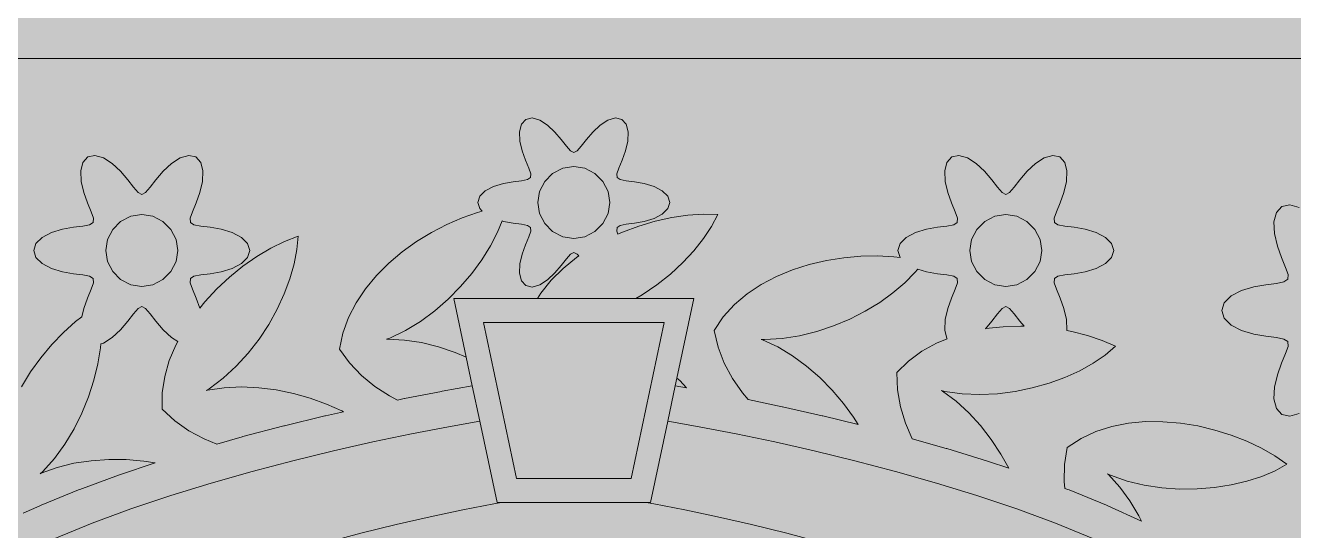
# Model space of a CAD drawing. Header units: millimetres. Extents: x -2000 to 16000, y -1200 to 12411.
# Drawn here: x 2279 to 3893, y 5643 to 6286 of the extents above; entities that cross this region are included whole.
import ezdxf

# ---------------------------------------------------------------- set-up
doc = ezdxf.new("R2010")
doc.units = ezdxf.units.MM
for name, color, linetype, lineweight, true_color in [('00_WHITE_BACKGROUND', 7, 'Continuous', 18, 0xffffff), ('02_CORNICES', 7, 'Continuous', 18, 0x000000), ('03_FRAMES_DOORS', 7, 'Continuous', 18, 0x000000), ('06_ORNAMENT', 7, 'Continuous', 18, 0x000000)]:
    doc.layers.add(name, color=color, linetype=linetype, lineweight=lineweight, true_color=true_color)

msp = doc.modelspace()

# ---------------------------------------------------------------- linework, layer by layer
at = {"layer": '00_WHITE_BACKGROUND', "lineweight": 18, "true_color": 0xffffff}
msp.add_solid([(-2000, -1200), (16000, -1200), (-2000, 12410.687), (16000, 12410.687)], dxfattribs=at)
at = {"layer": '02_CORNICES', "color": 7, "lineweight": 18, "true_color": 0x000000}
for points in [[(2931.0229, 5938.9313), (2824.4275, 5938.9313), (2840.2137, 5864.4122)], [(3108.3206, 5837.6641), (3129.771, 5938.9313), (3055.8321, 5938.9313)], [(2847.9542, 5827.8321), (2857.4504, 5782.9924), (2879.3893, 5679.3893)], [(3074.8092, 5679.3893), (3096.7481, 5782.9924), (3106.2443, 5827.8321)]]:
    msp.add_lwpolyline(points, dxfattribs=at)
msp.add_lwpolyline([(2862.1069, 5908.3969), (2904.1374, 5709.9237), (3050.0611, 5709.9237), (3092.0916, 5908.3969)], close=True, dxfattribs=at)
at = {"layer": '03_FRAMES_DOORS', "color": 7, "lineweight": 18, "true_color": 0x000000}
for points in [[(2857.4504, 5782.9924), (2817.5725, 5775.8015), (2770.5344, 5766.6412), (2721.5725, 5756.3664), (2671.1603, 5744.9924), (2619.7557, 5732.5038), (2567.8321, 5718.8702), (2515.8626, 5704.1069), (2464.3206, 5688.1985), (2413.6641, 5671.145), (2364.3664, 5652.9313), (2316.8855, 5633.5573), (2271.7099, 5613.0076), (2229.2977, 5591.2672), (2190.1221, 5568.3511), (2154.6412, 5544.229), (2123.3435, 5518.916), (2096.6718, 5492.3969), (2075.1298, 5464.6565), (2059.145, 5435.6794), (2049.2214, 5405.4809), (2045.8015, 5374.0458), (2045.8015, 4473.2824), (2152.6718, 4473.2824)], [(3801.5267, 4473.2824), (3908.3969, 4473.2824), (3908.3969, 5374.0458), (3904.9771, 5405.4809), (3895.0534, 5435.6794), (3879.0687, 5464.6565), (3857.5267, 5492.3969), (3830.855, 5518.916), (3799.5573, 5544.229), (3764.0763, 5568.3511), (3724.9008, 5591.2672), (3682.4885, 5613.0076), (3637.313, 5633.5573), (3589.8321, 5652.9313), (3540.5344, 5671.145), (3489.8779, 5688.1985), (3438.3359, 5704.1069), (3386.3664, 5718.8702), (3334.4427, 5732.5038), (3283.0382, 5744.9924), (3232.626, 5756.3664), (3183.6641, 5766.6412), (3136.626, 5775.8015), (3096.7481, 5782.9924)], [(2885.1298, 5679.3893), (2875.4046, 5677.6183), (2835.8779, 5669.8473), (2794.2443, 5661.0076), (2750.9008, 5651.1145), (2706.2595, 5640.1374), (2660.7634, 5628.0916), (2614.8092, 5614.9466), (2568.7939, 5600.7176), (2523.1603, 5585.374), (2478.3206, 5568.9313), (2434.6718, 5551.374), (2392.6565, 5532.687), (2352.6565, 5512.8702), (2315.1145, 5491.9084), (2280.4275, 5469.8015), (2249.0229, 5446.5496), (2221.313, 5422.1374), (2197.7099, 5396.5649), (2178.626, 5369.8168), (2164.4885, 5341.8779), (2155.6947, 5312.7634), (2152.6718, 5282.4427), (2152.6718, 4473.2824)], [(2879.3893, 5679.3893), (2885.1298, 5679.3893)], [(2885.1298, 5679.3893), (3069.0687, 5679.3893)], [(3069.0687, 5679.3893), (3074.8092, 5679.3893)], [(3801.5267, 4473.2824), (3801.5267, 5282.4427), (3798.5038, 5312.7634), (3789.7099, 5341.8779), (3775.5725, 5369.8168), (3756.4885, 5396.5649), (3732.8855, 5422.1374), (3705.1756, 5446.5496), (3673.771, 5469.8015), (3639.084, 5491.9084), (3601.542, 5512.8702), (3561.542, 5532.687), (3519.5267, 5551.374), (3475.8779, 5568.9313), (3431.0382, 5585.374), (3385.4046, 5600.7176), (3339.3893, 5614.9466), (3293.4351, 5628.0916), (3247.9389, 5640.1374), (3203.2977, 5651.1145), (3159.9542, 5661.0076), (3118.3206, 5669.8473), (3078.7939, 5677.6183), (3069.0687, 5679.3893)]]:
    msp.add_lwpolyline(points, dxfattribs=at)
at = {"layer": '06_ORNAMENT', "color": 7, "lineweight": 18, "true_color": 0x000000}
for points in [[(4351.145, 6244.2748), (1603.0534, 6244.2748), (1603.0534, 6015.2672), (1358.7786, 6015.2672), (1358.7786, 5969.4656)], [(2276.7023, 5665.5878), (2297.9237, 5675.2366), (2299.5878, 5675.9542), (2347.0534, 5695.3282), (2348.4885, 5695.8931), (2397.7863, 5714.1069), (2399.0534, 5714.5496), (2444.5649, 5729.8779), (2429.8779, 5732.0916), (2407.7099, 5733.8626), (2385.3282, 5734.0305), (2363.0382, 5732.5038), (2341.1298, 5729.1603), (2319.9084, 5723.8931), (2299.6489, 5716.5954), (2298.2595, 5715.9084), (2301.4656, 5718.7939), (2316.3206, 5735.4198), (2329.5878, 5753.5725), (2341.2672, 5772.9313), (2351.3282, 5793.1756), (2359.7405, 5813.9542), (2366.5038, 5834.9466), (2371.5725, 5855.8168), (2374.9466, 5876.229), (2375.3435, 5881.084), (2378.5954, 5881.9847), (2389.8626, 5889.1603), (2400.458, 5899.1298), (2409.5725, 5909.9542), (2416.9008, 5919.5878), (2422.6412, 5926.1985), (2427.4809, 5928.5496), (2432.3206, 5926.1985), (2438.0611, 5919.5878), (2445.3893, 5909.9542), (2454.5038, 5899.1298), (2465.0992, 5889.1603), (2473.1756, 5884.0153), (2470.8092, 5879.6794), (2462.4885, 5859.8321), (2456.6107, 5839.4809), (2453.4504, 5818.7786), (2453.2824, 5797.8626), (2469.3282, 5783.0534), (2487.2519, 5770.5344), (2506.7328, 5760.1832), (2522.9313, 5753.7252), (2555.3282, 5762.9313), (2556.2137, 5763.1756), (2608.1221, 5776.7939), (2608.9313, 5777.0076), (2660.3359, 5789.4962), (2661.0687, 5789.6794), (2683.9389, 5794.8397), (2681.9389, 5795.8931), (2662.3817, 5804.5191), (2641.771, 5811.9542), (2620.3664, 5818.0153), (2598.458, 5822.5649), (2576.2901, 5825.4046), (2554.1527, 5826.3969), (2532.3053, 5825.374), (2511.0229, 5822.1679), (2509.5115, 5821.771), (2513.2366, 5823.9695), (2531.0382, 5837.374), (2547.5878, 5852.5954), (2562.8244, 5869.313), (2576.6412, 5887.1908), (2588.9466, 5905.9237), (2599.6794, 5925.1908), (2608.7176, 5944.6718), (2616, 5964.0458), (2621.4351, 5982.9924), (2624.916, 6001.1756), (2626.3817, 6018.2901), (2609.084, 6011.5267), (2591.4351, 6002.8092), (2573.7099, 5992.2443), (2556.1679, 5980.0153), (2539.1145, 5966.2595), (2522.8244, 5951.1298), (2507.5573, 5934.7481), (2501.1298, 5926.687), (2496.5038, 5939.4656), (2491.8321, 5950.626), (2488.9771, 5958.916), (2489.3588, 5964.2748), (2493.8168, 5967.2824), (2502.4122, 5968.9618), (2514.4122, 5970.4885), (2528.3511, 5972.9771), (2542.2748, 5977.1603), (2554.1374, 5983.3282), (2562.0916, 5991.1756), (2564.8855, 6000), (2562.0916, 6008.8244), (2554.1374, 6016.6718), (2542.2748, 6022.8397), (2528.3511, 6027.0229), (2514.4122, 6029.5115), (2502.4122, 6031.0382), (2493.8168, 6032.7176), (2489.3588, 6035.7252), (2488.9771, 6041.084), (2491.8321, 6049.374), (2496.5038, 6060.5344), (2501.3282, 6073.8473), (2504.6565, 6088), (2505.2519, 6101.3435), (2502.4275, 6112.1679), (2496.1832, 6118.9924), (2487.145, 6120.9771), (2476.3664, 6118.0153), (2465.0992, 6110.8397), (2454.5038, 6100.8702), (2445.3893, 6090.0458), (2438.0611, 6080.4122), (2432.3206, 6073.8015), (2427.4809, 6071.4504), (2422.6412, 6073.8015), (2416.9008, 6080.4122), (2409.5725, 6090.0458), (2400.458, 6100.8702), (2389.8626, 6110.8397), (2378.5954, 6118.0153), (2367.8168, 6120.9771), (2358.7786, 6118.9924), (2352.5344, 6112.1679), (2349.7099, 6101.3435), (2350.3053, 6088), (2353.6336, 6073.8473), (2358.458, 6060.5344), (2363.1298, 6049.374), (2365.9847, 6041.084), (2365.6031, 6035.7252), (2361.145, 6032.7176), (2352.5496, 6031.0382), (2340.5496, 6029.5115), (2326.6107, 6027.0229), (2312.687, 6022.8397), (2300.8244, 6016.6718), (2292.8702, 6008.8244), (2290.0763, 6000), (2292.8702, 5991.1756), (2300.8244, 5983.3282), (2312.687, 5977.1603), (2326.6107, 5972.9771), (2340.5496, 5970.4885), (2352.5496, 5968.9618), (2361.145, 5967.2824), (2365.6031, 5964.2748), (2365.9847, 5958.916), (2363.1298, 5950.626), (2358.458, 5939.4656), (2353.6336, 5926.1527), (2351.1298, 5915.4809), (2343.2824, 5909.4504), (2327.9542, 5895.6336), (2313.145, 5880.229), (2299.0992, 5863.4046), (2286.0763, 5845.374), (2274.3053, 5826.3359)], [(3899.8779, 6054.7939), (3887.9084, 6058.0916), (3877.8626, 6055.8779), (3870.9313, 6048.2901), (3867.7863, 6036.2748), (3868.4427, 6021.4351), (3872.1527, 6005.7099), (3877.5115, 5990.916), (3882.7023, 5978.5191), (3885.8626, 5969.313), (3885.4504, 5963.3588), (3880.4885, 5960.0153), (3870.9313, 5958.1527), (3857.6031, 5956.458), (3842.1221, 5953.6947), (3826.6412, 5949.0382), (3813.4656, 5942.1985), (3804.6412, 5933.4656), (3801.5267, 5923.6641), (3804.6412, 5913.8626), (3813.4656, 5905.1298), (3826.6412, 5898.2901), (3842.1221, 5893.6336), (3857.6031, 5890.8702), (3870.9313, 5889.1756), (3880.4885, 5887.313), (3885.4504, 5883.9695), (3885.8626, 5878.0153), (3882.7023, 5868.8092), (3877.5115, 5856.4122), (3872.1527, 5841.6183), (3868.4427, 5825.8779), (3867.7863, 5811.0534), (3870.9313, 5799.0382), (3877.8626, 5791.4504), (3887.9084, 5789.2366), (3899.8779, 5792.5344)]]:
    msp.add_lwpolyline(points, dxfattribs=at)
for points in [[(2678.9313, 5874.4885), (2691.7863, 5856.8244), (2706.916, 5841.0382), (2724, 5827.0992), (2742.687, 5814.9771), (2752.8092, 5809.7252), (2761.1298, 5811.4656), (2761.7863, 5811.6031), (2808.8244, 5820.7481), (2809.4351, 5820.8702), (2847.9542, 5827.8321), (2840.2137, 5864.4122), (2826.1221, 5870.3817), (2804.9466, 5877.4962), (2783.4198, 5882.7939), (2761.8015, 5886.0458), (2740.3053, 5887.0534), (2738.7481, 5886.9466), (2742.8244, 5888.3969), (2762.8855, 5898.0611), (2782.1069, 5909.7557), (2800.3053, 5923.1756), (2817.3435, 5938.0305), (2833.0687, 5954), (2847.3435, 5970.8092), (2860.0305, 5988.1527), (2870.9466, 6005.7252), (2879.9542, 6023.2366), (2885.771, 6037.542), (2887.4351, 6037.0382), (2899.8168, 6034.8397), (2910.4885, 6033.4809), (2918.1374, 6031.9847), (2922.0916, 6029.313), (2922.4427, 6024.5496), (2919.9084, 6017.1756), (2915.7405, 6007.2672), (2911.4656, 5995.4351), (2908.5038, 5982.8397), (2907.9695, 5970.9771), (2910.4885, 5961.374), (2916.0305, 5955.2977), (2924.0611, 5953.5267), (2933.6489, 5956.1679), (2943.6489, 5962.5496), (2953.0687, 5971.4046), (2961.1756, 5981.0229), (2967.6947, 5989.5878), (2972.7939, 5995.4656), (2977.0992, 5997.5573), (2981.4046, 5995.4656), (2983.542, 5993.0076), (2980.5496, 5991.0076), (2963.5267, 5977.2824), (2948.2595, 5962.1221), (2935.0382, 5945.5725), (2931.0229, 5938.9313), (3055.8321, 5938.9313), (3064.1832, 5943.7099), (3082.7328, 5956.3053), (3100.0153, 5970.0153), (3115.8168, 5984.5496), (3129.9695, 5999.6489), (3142.229, 6015.084), (3152.4122, 6030.5496), (3160.3053, 6045.8015), (3141.7405, 6046.1679), (3122.0916, 6044.8702), (3101.6794, 6041.8931), (3080.7939, 6037.313), (3059.771, 6031.1298), (3038.9313, 6023.374), (3033.084, 6020.7176), (3031.7557, 6024.5496), (3032.1069, 6029.313), (3036.0611, 6031.9847), (3043.7099, 6033.4809), (3054.3817, 6034.8397), (3066.7634, 6037.0382), (3079.145, 6040.7786), (3089.6794, 6046.2443), (3096.7481, 6053.2214), (3099.2366, 6061.0687), (3096.7481, 6068.916), (3089.6794, 6075.8931), (3079.145, 6081.3588), (3066.7634, 6085.0992), (3054.3817, 6087.2977), (3043.7099, 6088.6565), (3036.0611, 6090.1527), (3032.1069, 6092.8244), (3031.7557, 6097.5878), (3034.3053, 6104.9618), (3038.458, 6114.8702), (3042.7328, 6126.7023), (3045.6947, 6139.2977), (3046.229, 6151.1603), (3043.7099, 6160.7634), (3038.1679, 6166.8397), (3030.1374, 6168.6107), (3020.5496, 6165.9695), (3010.5496, 6159.5878), (3001.1298, 6150.7328), (2993.0229, 6141.1145), (2986.5038, 6132.5496), (2981.4046, 6126.6718), (2977.0992, 6124.5802), (2972.7939, 6126.6718), (2967.6947, 6132.5496), (2961.1756, 6141.1145), (2953.0687, 6150.7328), (2943.6489, 6159.5878), (2933.6489, 6165.9695), (2924.0611, 6168.6107), (2916.0305, 6166.8397), (2910.4885, 6160.7634), (2907.9695, 6151.1603), (2908.5038, 6139.2977), (2911.4656, 6126.7023), (2915.7405, 6114.8702), (2919.9084, 6104.9618), (2922.4427, 6097.5878), (2922.0916, 6092.8244), (2918.1374, 6090.1527), (2910.4885, 6088.6565), (2899.8168, 6087.2977), (2887.4351, 6085.0992), (2875.0534, 6081.3588), (2864.5191, 6075.8931), (2857.4504, 6068.916), (2854.9618, 6061.0687), (2857.4504, 6053.2214), (2860.5344, 6050.1832), (2854.4122, 6048.5191), (2834.9618, 6041.6336), (2815.374, 6033.0687), (2795.9695, 6022.9008), (2777.0382, 6011.2366), (2758.8702, 5998.1527), (2741.7863, 5983.7405), (2726.0916, 5968.0916), (2712.0763, 5951.313), (2700.0458, 5933.4656), (2690.3206, 5914.6565), (2683.1756, 5894.9618)], [(3155.4809, 5898.3053), (3160.6107, 5877.084), (3168.5496, 5856.7023), (3178.9924, 5837.2824), (3191.6183, 5818.9313), (3198.9313, 5810.229), (3242.0153, 5801.2061), (3242.7023, 5801.0534), (3293.1298, 5789.6794), (3293.8626, 5789.4962), (3338.8397, 5778.5649), (3333.0382, 5787.6794), (3320.0305, 5805.313), (3305.6031, 5822.2443), (3289.9084, 5838.1832), (3273.0534, 5852.8702), (3255.2061, 5866), (3236.4733, 5877.2824), (3216.9924, 5886.4427), (3215.5115, 5886.9313), (3219.8321, 5886.7023), (3242.0763, 5887.9695), (3264.3053, 5891.4198), (3286.2595, 5896.855), (3307.6794, 5904.0458), (3328.3206, 5912.7786), (3347.9542, 5922.8397), (3366.2901, 5934.0153), (3383.1145, 5946.0763), (3398.1374, 5958.8092), (3411.145, 5972), (3414.626, 5976.3511), (3425.8473, 5972.9771), (3439.7863, 5970.4885), (3451.7863, 5968.9618), (3460.3817, 5967.2824), (3464.8397, 5964.2748), (3465.2214, 5958.916), (3462.3664, 5950.626), (3457.6947, 5939.4656), (3452.8702, 5926.1527), (3449.542, 5912), (3448.9466, 5898.6565), (3451.771, 5887.8321), (3452.0763, 5887.5115), (3438.4122, 5881.9084), (3419.8626, 5871.6794), (3402.9924, 5859.2672), (3388.0763, 5844.6107), (3388.9618, 5822.7786), (3392.7786, 5801.2519), (3399.2214, 5780.1679), (3407.7252, 5760.4122), (3450.8397, 5748.1679), (3451.8321, 5747.8779), (3503.374, 5731.9695), (3504.4885, 5731.6031), (3530.4427, 5722.8702), (3520.4885, 5740.7023), (3508.1985, 5759.4198), (3494.5344, 5777.0992), (3479.5725, 5793.4504), (3463.4046, 5808.1832), (3446.0916, 5820.9618), (3444.7481, 5821.7405), (3448.9313, 5820.6718), (3470.9924, 5817.5725), (3493.4656, 5816.6107), (3516.0458, 5817.6641), (3538.4733, 5820.5344), (3560.4275, 5825.084), (3581.6336, 5831.1298), (3601.8015, 5838.5038), (3620.6565, 5847.0534), (3637.8779, 5856.6107), (3653.2061, 5866.9924), (3666.3359, 5878.0763), (3649.3282, 5885.5115), (3630.687, 5891.8321), (3610.687, 5896.9008), (3604.3206, 5898.0305), (3604.4885, 5898.6565), (3603.8931, 5912), (3600.5649, 5926.1527), (3595.7405, 5939.4656), (3591.0687, 5950.626), (3588.2137, 5958.916), (3588.5954, 5964.2748), (3593.0534, 5967.2824), (3601.6489, 5968.9618), (3613.6489, 5970.4885), (3627.5878, 5972.9771), (3641.5115, 5977.1603), (3653.374, 5983.3282), (3661.3282, 5991.1756), (3664.1221, 6000), (3661.3282, 6008.8244), (3653.374, 6016.6718), (3641.5115, 6022.8397), (3627.5878, 6027.0229), (3613.6489, 6029.5115), (3601.6489, 6031.0382), (3593.0534, 6032.7176), (3588.5954, 6035.7252), (3588.2137, 6041.084), (3591.0687, 6049.374), (3595.7405, 6060.5344), (3600.5649, 6073.8473), (3603.8931, 6088), (3604.4885, 6101.3435), (3601.6641, 6112.1679), (3595.4198, 6118.9924), (3586.3817, 6120.9771), (3575.6031, 6118.0153), (3564.3359, 6110.8397), (3553.7405, 6100.8702), (3544.626, 6090.0458), (3537.2977, 6080.4122), (3531.5573, 6073.8015), (3526.7176, 6071.4504), (3521.8779, 6073.8015), (3516.1374, 6080.4122), (3508.8092, 6090.0458), (3499.6947, 6100.8702), (3489.0992, 6110.8397), (3477.8321, 6118.0153), (3467.0534, 6120.9771), (3458.0153, 6118.9924), (3451.771, 6112.1679), (3448.9466, 6101.3435), (3449.542, 6088), (3452.8702, 6073.8473), (3457.6947, 6060.5344), (3462.3664, 6049.374), (3465.2214, 6041.084), (3464.8397, 6035.7252), (3460.3817, 6032.7176), (3451.7863, 6031.0382), (3439.7863, 6029.5115), (3425.8473, 6027.0229), (3411.9237, 6022.8397), (3400.0611, 6016.6718), (3392.1069, 6008.8244), (3389.313, 6000), (3392.1069, 5991.1756), (3392.4122, 5990.8855), (3384.2137, 5991.9542), (3363.6031, 5993.0229), (3342.229, 5992.6107), (3320.4122, 5990.6412), (3298.458, 5987.0992), (3276.6718, 5981.9695), (3255.374, 5975.1908), (3234.8855, 5966.7481), (3215.5115, 5956.5954), (3197.5725, 5944.7176), (3181.374, 5931.0687), (3167.2366, 5915.6031)], [(2931.2977, 6061.0687), (2933.542, 6046.916), (2940.0458, 6034.1527), (2950.1832, 6024.0153), (2962.9466, 6017.5115), (2977.0992, 6015.2672), (2991.2519, 6017.5115), (3004.0153, 6024.0153), (3014.1527, 6034.1527), (3020.6565, 6046.916), (3022.9008, 6061.0687), (3020.6565, 6075.2214), (3014.1527, 6087.9847), (3004.0153, 6098.1221), (2991.2519, 6104.626), (2977.0992, 6106.8702), (2962.9466, 6104.626), (2950.1832, 6098.1221), (2940.0458, 6087.9847), (2933.542, 6075.2214)], [(2381.6794, 6000), (2383.9237, 5985.8473), (2390.4275, 5973.084), (2400.5649, 5962.9466), (2413.3282, 5956.4427), (2427.4809, 5954.1985), (2441.6336, 5956.4427), (2454.3969, 5962.9466), (2464.5344, 5973.084), (2471.0382, 5985.8473), (2473.2824, 6000), (2471.0382, 6014.1527), (2464.5344, 6026.916), (2454.3969, 6037.0534), (2441.6336, 6043.5573), (2427.4809, 6045.8015), (2413.3282, 6043.5573), (2400.5649, 6037.0534), (2390.4275, 6026.916), (2383.9237, 6014.1527)], [(3480.916, 6000), (3483.1603, 5985.8473), (3489.6641, 5973.084), (3499.8015, 5962.9466), (3512.5649, 5956.4427), (3526.7176, 5954.1985), (3540.8702, 5956.4427), (3553.6336, 5962.9466), (3563.771, 5973.084), (3570.2748, 5985.8473), (3572.5191, 6000), (3570.2748, 6014.1527), (3563.771, 6026.916), (3553.6336, 6037.0534), (3540.8702, 6043.5573), (3526.7176, 6045.8015), (3512.5649, 6043.5573), (3499.8015, 6037.0534), (3489.6641, 6026.916), (3483.1603, 6014.1527)], [(3500.8244, 5900.4885), (3508.8092, 5909.9542), (3516.1374, 5919.5878), (3521.8779, 5926.1985), (3526.7176, 5928.5496), (3531.5573, 5926.1985), (3537.2977, 5919.5878), (3544.626, 5909.9542), (3549.9389, 5903.6489), (3545.6183, 5903.8015), (3523.2519, 5903.0229), (3501.0534, 5900.5191)], [(3106.2443, 5827.8321), (3120.6412, 5825.2214), (3111.771, 5834.5344), (3108.3206, 5837.6641)], [(3601.0229, 5705.9084), (3601.8931, 5697.2977), (3605.7099, 5695.8931), (3607.145, 5695.3282), (3654.6107, 5675.9542), (3656.2748, 5675.2366), (3699.4962, 5655.5725), (3696.1221, 5662.3664), (3684.6412, 5681.3282), (3671.6641, 5698.9313), (3657.1756, 5714.8397), (3656, 5715.8779), (3659.8931, 5714), (3680.9313, 5706.6565), (3702.7786, 5701.3435), (3725.145, 5697.9542), (3747.6794, 5696.4122), (3770.1069, 5696.5802), (3792.0916, 5698.3664), (3813.313, 5701.6641), (3833.4656, 5706.3817), (3852.229, 5712.3817), (3869.2824, 5719.5878), (3884.3206, 5727.8931), (3869.0992, 5738.5038), (3852.0305, 5748.3359), (3833.4046, 5757.2214), (3813.4962, 5765.0076), (3792.5954, 5771.542), (3770.9466, 5776.6718), (3748.855, 5780.2595), (3726.5954, 5782.1527), (3704.4275, 5782.1985), (3682.6565, 5780.229), (3661.5267, 5776.1221), (3641.3435, 5769.6947), (3622.3664, 5760.8244), (3604.8855, 5749.3435), (3601.4962, 5727.771)]]:
    msp.add_lwpolyline(points, close=True, dxfattribs=at)

doc.saveas('drawing.dxf')
